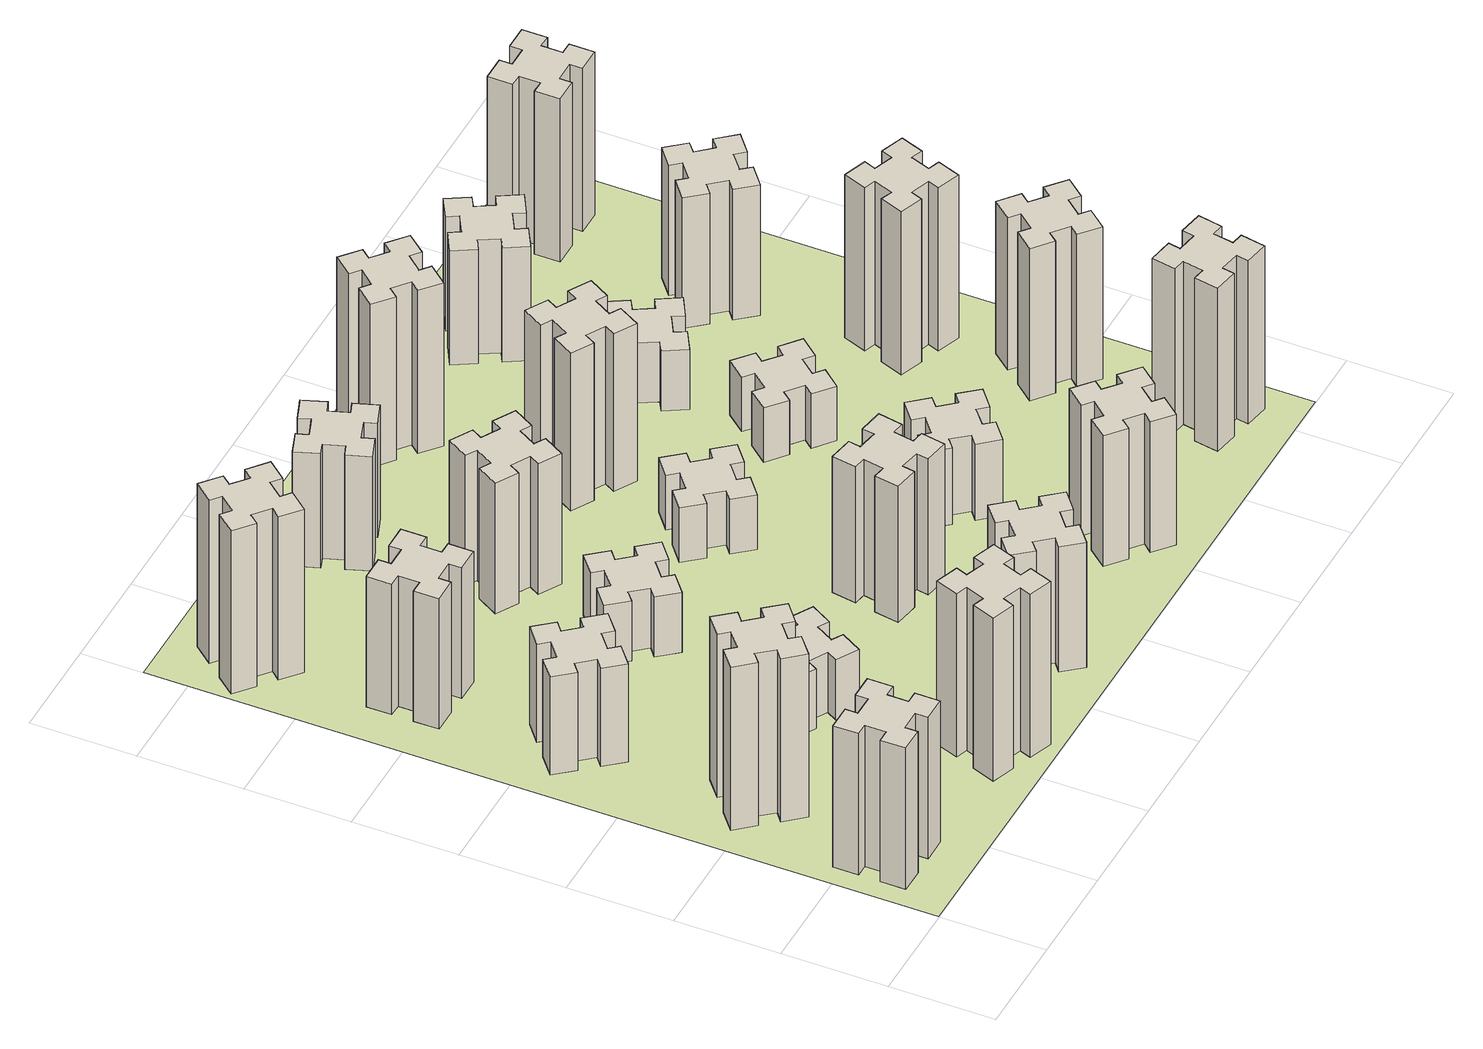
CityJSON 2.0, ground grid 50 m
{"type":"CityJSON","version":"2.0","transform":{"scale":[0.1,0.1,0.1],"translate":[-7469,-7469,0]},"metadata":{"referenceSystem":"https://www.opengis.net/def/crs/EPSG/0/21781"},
"CityObjects":{
"building1":{"type":"Building","attributes":{"class":"1000","function":"1000","usage":"1000","yearOfConstruction":2016,"roofType":"1000","measuredHeight":78,"storeysAboveGround":30,"storeysBelowGround":0},"geometry":[{"type":"Solid","lod":"1","boundaries":[[[[0,1,2,3,4,5,6,7,8,9,10,11,12,13,14,15,16,17,18,19]],[[17,16,20,21]],[[16,15,22,20]],[[15,14,23,22]],[[14,13,24,23]],[[13,12,25,24]],[[12,11,26,25]],[[11,10,27,26]],[[10,9,28,27]],[[9,8,29,28]],[[8,7,30,29]],[[7,6,31,30]],[[6,5,32,31]],[[5,4,33,32]],[[4,3,34,33]],[[3,2,35,34]],[[2,1,36,35]],[[1,0,37,36]],[[0,19,38,37]],[[19,18,39,38]],[[18,17,21,39]],[[24,25,26,27,28,29,30,31,32,33,34,35,36,37,38,39,21,20,22,23]]]]}]},
"building2":{"type":"Building","attributes":{"class":"1000","function":"1000","usage":"1000","yearOfConstruction":2016,"roofType":"1000","measuredHeight":90,"storeysAboveGround":30,"storeysBelowGround":0},"geometry":[{"type":"Solid","lod":"1","boundaries":[[[[40,41,42,43,44,45,46,47,48,49,50,51,52,53,54,55,56,57,58,59]],[[57,56,60,61]],[[56,55,62,60]],[[55,54,63,62]],[[54,53,64,63]],[[53,52,65,64]],[[52,51,66,65]],[[51,50,67,66]],[[50,49,68,67]],[[49,48,69,68]],[[48,47,70,69]],[[47,46,71,70]],[[46,45,72,71]],[[45,44,73,72]],[[44,43,74,73]],[[43,42,75,74]],[[42,41,76,75]],[[41,40,77,76]],[[40,59,78,77]],[[59,58,79,78]],[[58,57,61,79]],[[64,65,66,67,68,69,70,71,72,73,74,75,76,77,78,79,61,60,62,63]]]]}]},
"building3":{"type":"Building","attributes":{"class":"1000","function":"1000","usage":"1000","yearOfConstruction":2016,"roofType":"1000","measuredHeight":54,"storeysAboveGround":30,"storeysBelowGround":0},"geometry":[{"type":"Solid","lod":"1","boundaries":[[[[80,81,82,83,84,85,86,87,88,89,90,91,92,93,94,95,96,97,98,99]],[[97,96,100,101]],[[96,95,102,100]],[[95,94,103,102]],[[94,93,104,103]],[[93,92,105,104]],[[92,91,106,105]],[[91,90,107,106]],[[90,89,108,107]],[[89,88,109,108]],[[88,87,110,109]],[[87,86,111,110]],[[86,85,112,111]],[[85,84,113,112]],[[84,83,114,113]],[[83,82,115,114]],[[82,81,116,115]],[[81,80,117,116]],[[80,99,118,117]],[[99,98,119,118]],[[98,97,101,119]],[[104,105,106,107,108,109,110,111,112,113,114,115,116,117,118,119,101,100,102,103]]]]}]},
"building4":{"type":"Building","attributes":{"class":"1000","function":"1000","usage":"1000","yearOfConstruction":2016,"roofType":"1000","measuredHeight":72,"storeysAboveGround":30,"storeysBelowGround":0},"geometry":[{"type":"Solid","lod":"1","boundaries":[[[[120,121,122,123,124,125,126,127,128,129,130,131,132,133,134,135,136,137,138,139]],[[137,136,140,141]],[[136,135,142,140]],[[135,134,143,142]],[[134,133,144,143]],[[133,132,145,144]],[[132,131,146,145]],[[131,130,147,146]],[[130,129,148,147]],[[129,128,149,148]],[[128,127,150,149]],[[127,126,151,150]],[[126,125,152,151]],[[125,124,153,152]],[[124,123,154,153]],[[123,122,155,154]],[[122,121,156,155]],[[121,120,157,156]],[[120,139,158,157]],[[139,138,159,158]],[[138,137,141,159]],[[144,145,146,147,148,149,150,151,152,153,154,155,156,157,158,159,141,140,142,143]]]]}]},
"building5":{"type":"Building","attributes":{"class":"1000","function":"1000","usage":"1000","yearOfConstruction":2016,"roofType":"1000","measuredHeight":90,"storeysAboveGround":30,"storeysBelowGround":0},"geometry":[{"type":"Solid","lod":"1","boundaries":[[[[160,161,162,163,164,165,166,167,168,169,170,171,172,173,174,175,176,177,178,179]],[[177,176,180,181]],[[176,175,182,180]],[[175,174,183,182]],[[174,173,184,183]],[[173,172,185,184]],[[172,171,186,185]],[[171,170,187,186]],[[170,169,188,187]],[[169,168,189,188]],[[168,167,190,189]],[[167,166,191,190]],[[166,165,192,191]],[[165,164,193,192]],[[164,163,194,193]],[[163,162,195,194]],[[162,161,196,195]],[[161,160,197,196]],[[160,179,198,197]],[[179,178,199,198]],[[178,177,181,199]],[[184,185,186,187,188,189,190,191,192,193,194,195,196,197,198,199,181,180,182,183]]]]}]},
"building6":{"type":"Building","attributes":{"class":"1000","function":"1000","usage":"1000","yearOfConstruction":2016,"roofType":"1000","measuredHeight":90,"storeysAboveGround":30,"storeysBelowGround":0},"geometry":[{"type":"Solid","lod":"1","boundaries":[[[[200,201,202,203,204,205,206,207,208,209,210,211,212,213,214,215,216,217,218,219]],[[217,216,220,221]],[[216,215,222,220]],[[215,214,223,222]],[[214,213,224,223]],[[213,212,225,224]],[[212,211,226,225]],[[211,210,227,226]],[[210,209,228,227]],[[209,208,229,228]],[[208,207,230,229]],[[207,206,231,230]],[[206,205,232,231]],[[205,204,233,232]],[[204,203,234,233]],[[203,202,235,234]],[[202,201,236,235]],[[201,200,237,236]],[[200,219,238,237]],[[219,218,239,238]],[[218,217,221,239]],[[224,225,226,227,228,229,230,231,232,233,234,235,236,237,238,239,221,220,222,223]]]]}]},
"building7":{"type":"Building","attributes":{"class":"1000","function":"1000","usage":"1000","yearOfConstruction":2016,"roofType":"1000","measuredHeight":33,"storeysAboveGround":30,"storeysBelowGround":0},"geometry":[{"type":"Solid","lod":"1","boundaries":[[[[240,241,242,243,244,245,246,247,248,249,250,251,252,253,254,255,256,257,258,259]],[[257,256,260,261]],[[256,255,262,260]],[[255,254,263,262]],[[254,253,264,263]],[[253,252,265,264]],[[252,251,266,265]],[[251,250,267,266]],[[250,249,268,267]],[[249,248,269,268]],[[248,247,270,269]],[[247,246,271,270]],[[246,245,272,271]],[[245,244,273,272]],[[244,243,274,273]],[[243,242,275,274]],[[242,241,276,275]],[[241,240,277,276]],[[240,259,278,277]],[[259,258,279,278]],[[258,257,261,279]],[[264,265,266,267,268,269,270,271,272,273,274,275,276,277,278,279,261,260,262,263]]]]}]},
"building8":{"type":"Building","attributes":{"class":"1000","function":"1000","usage":"1000","yearOfConstruction":2016,"roofType":"1000","measuredHeight":33,"storeysAboveGround":30,"storeysBelowGround":0},"geometry":[{"type":"Solid","lod":"1","boundaries":[[[[280,281,282,283,284,285,286,287,288,289,290,291,292,293,294,295,296,297,298,299]],[[297,296,300,301]],[[296,295,302,300]],[[295,294,303,302]],[[294,293,304,303]],[[293,292,305,304]],[[292,291,306,305]],[[291,290,307,306]],[[290,289,308,307]],[[289,288,309,308]],[[288,287,310,309]],[[287,286,311,310]],[[286,285,312,311]],[[285,284,313,312]],[[284,283,314,313]],[[283,282,315,314]],[[282,281,316,315]],[[281,280,317,316]],[[280,299,318,317]],[[299,298,319,318]],[[298,297,301,319]],[[304,305,306,307,308,309,310,311,312,313,314,315,316,317,318,319,301,300,302,303]]]]}]},
"building9":{"type":"Building","attributes":{"class":"1000","function":"1000","usage":"1000","yearOfConstruction":2016,"roofType":"1000","measuredHeight":69,"storeysAboveGround":30,"storeysBelowGround":0},"geometry":[{"type":"Solid","lod":"1","boundaries":[[[[320,321,322,323,324,325,326,327,328,329,330,331,332,333,334,335,336,337,338,339]],[[337,336,340,341]],[[336,335,342,340]],[[335,334,343,342]],[[334,333,344,343]],[[333,332,345,344]],[[332,331,346,345]],[[331,330,347,346]],[[330,329,348,347]],[[329,328,349,348]],[[328,327,350,349]],[[327,326,351,350]],[[326,325,352,351]],[[325,324,353,352]],[[324,323,354,353]],[[323,322,355,354]],[[322,321,356,355]],[[321,320,357,356]],[[320,339,358,357]],[[339,338,359,358]],[[338,337,341,359]],[[344,345,346,347,348,349,350,351,352,353,354,355,356,357,358,359,341,340,342,343]]]]}]},
"building10":{"type":"Building","attributes":{"class":"1000","function":"1000","usage":"1000","yearOfConstruction":2016,"roofType":"1000","measuredHeight":72,"storeysAboveGround":30,"storeysBelowGround":0},"geometry":[{"type":"Solid","lod":"1","boundaries":[[[[360,361,362,363,364,365,366,367,368,369,370,371,372,373,374,375,376,377,378,379]],[[377,376,380,381]],[[376,375,382,380]],[[375,374,383,382]],[[374,373,384,383]],[[373,372,385,384]],[[372,371,386,385]],[[371,370,387,386]],[[370,369,388,387]],[[369,368,389,388]],[[368,367,390,389]],[[367,366,391,390]],[[366,365,392,391]],[[365,364,393,392]],[[364,363,394,393]],[[363,362,395,394]],[[362,361,396,395]],[[361,360,397,396]],[[360,379,398,397]],[[379,378,399,398]],[[378,377,381,399]],[[384,385,386,387,388,389,390,391,392,393,394,395,396,397,398,399,381,380,382,383]]]]}]},
"building11":{"type":"Building","attributes":{"class":"1000","function":"1000","usage":"1000","yearOfConstruction":2016,"roofType":"1000","measuredHeight":63,"storeysAboveGround":30,"storeysBelowGround":0},"geometry":[{"type":"Solid","lod":"1","boundaries":[[[[400,401,402,403,404,405,406,407,408,409,410,411,412,413,414,415,416,417,418,419]],[[417,416,420,421]],[[416,415,422,420]],[[415,414,423,422]],[[414,413,424,423]],[[413,412,425,424]],[[412,411,426,425]],[[411,410,427,426]],[[410,409,428,427]],[[409,408,429,428]],[[408,407,430,429]],[[407,406,431,430]],[[406,405,432,431]],[[405,404,433,432]],[[404,403,434,433]],[[403,402,435,434]],[[402,401,436,435]],[[401,400,437,436]],[[400,419,438,437]],[[419,418,439,438]],[[418,417,421,439]],[[424,425,426,427,428,429,430,431,432,433,434,435,436,437,438,439,421,420,422,423]]]]}]},
"building12":{"type":"Building","attributes":{"class":"1000","function":"1000","usage":"1000","yearOfConstruction":2016,"roofType":"1000","measuredHeight":75,"storeysAboveGround":30,"storeysBelowGround":0},"geometry":[{"type":"Solid","lod":"1","boundaries":[[[[440,441,442,443,444,445,446,447,448,449,450,451,452,453,454,455,456,457,458,459]],[[457,456,460,461]],[[456,455,462,460]],[[455,454,463,462]],[[454,453,464,463]],[[453,452,465,464]],[[452,451,466,465]],[[451,450,467,466]],[[450,449,468,467]],[[449,448,469,468]],[[448,447,470,469]],[[447,446,471,470]],[[446,445,472,471]],[[445,444,473,472]],[[444,443,474,473]],[[443,442,475,474]],[[442,441,476,475]],[[441,440,477,476]],[[440,459,478,477]],[[459,458,479,478]],[[458,457,461,479]],[[464,465,466,467,468,469,470,471,472,473,474,475,476,477,478,479,461,460,462,463]]]]}]},
"building13":{"type":"Building","attributes":{"class":"1000","function":"1000","usage":"1000","yearOfConstruction":2016,"roofType":"1000","measuredHeight":30,"storeysAboveGround":30,"storeysBelowGround":0},"geometry":[{"type":"Solid","lod":"1","boundaries":[[[[480,481,482,483,484,485,486,487,488,489,490,491,492,493,494,495,496,497,498,499]],[[497,496,500,501]],[[496,495,502,500]],[[495,494,503,502]],[[494,493,504,503]],[[493,492,505,504]],[[492,491,506,505]],[[491,490,507,506]],[[490,489,508,507]],[[489,488,509,508]],[[488,487,510,509]],[[487,486,511,510]],[[486,485,512,511]],[[485,484,513,512]],[[484,483,514,513]],[[483,482,515,514]],[[482,481,516,515]],[[481,480,517,516]],[[480,499,518,517]],[[499,498,519,518]],[[498,497,501,519]],[[504,505,506,507,508,509,510,511,512,513,514,515,516,517,518,519,501,500,502,503]]]]}]},
"building14":{"type":"Building","attributes":{"class":"1000","function":"1000","usage":"1000","yearOfConstruction":2016,"roofType":"1000","measuredHeight":72,"storeysAboveGround":30,"storeysBelowGround":0},"geometry":[{"type":"Solid","lod":"1","boundaries":[[[[520,521,522,523,524,525,526,527,528,529,530,531,532,533,534,535,536,537,538,539]],[[537,536,540,541]],[[536,535,542,540]],[[535,534,543,542]],[[534,533,544,543]],[[533,532,545,544]],[[532,531,546,545]],[[531,530,547,546]],[[530,529,548,547]],[[529,528,549,548]],[[528,527,550,549]],[[527,526,551,550]],[[526,525,552,551]],[[525,524,553,552]],[[524,523,554,553]],[[523,522,555,554]],[[522,521,556,555]],[[521,520,557,556]],[[520,539,558,557]],[[539,538,559,558]],[[538,537,541,559]],[[544,545,546,547,548,549,550,551,552,553,554,555,556,557,558,559,541,540,542,543]]]]}]},
"building15":{"type":"Building","attributes":{"class":"1000","function":"1000","usage":"1000","yearOfConstruction":2016,"roofType":"1000","measuredHeight":87,"storeysAboveGround":30,"storeysBelowGround":0},"geometry":[{"type":"Solid","lod":"1","boundaries":[[[[560,561,562,563,564,565,566,567,568,569,570,571,572,573,574,575,576,577,578,579]],[[577,576,580,581]],[[576,575,582,580]],[[575,574,583,582]],[[574,573,584,583]],[[573,572,585,584]],[[572,571,586,585]],[[571,570,587,586]],[[570,569,588,587]],[[569,568,589,588]],[[568,567,590,589]],[[567,566,591,590]],[[566,565,592,591]],[[565,564,593,592]],[[564,563,594,593]],[[563,562,595,594]],[[562,561,596,595]],[[561,560,597,596]],[[560,579,598,597]],[[579,578,599,598]],[[578,577,581,599]],[[584,585,586,587,588,589,590,591,592,593,594,595,596,597,598,599,581,580,582,583]]]]}]},
"building16":{"type":"Building","attributes":{"class":"1000","function":"1000","usage":"1000","yearOfConstruction":2016,"roofType":"1000","measuredHeight":42,"storeysAboveGround":30,"storeysBelowGround":0},"geometry":[{"type":"Solid","lod":"1","boundaries":[[[[600,601,602,603,604,605,606,607,608,609,610,611,612,613,614,615,616,617,618,619]],[[617,616,620,621]],[[616,615,622,620]],[[615,614,623,622]],[[614,613,624,623]],[[613,612,625,624]],[[612,611,626,625]],[[611,610,627,626]],[[610,609,628,627]],[[609,608,629,628]],[[608,607,630,629]],[[607,606,631,630]],[[606,605,632,631]],[[605,604,633,632]],[[604,603,634,633]],[[603,602,635,634]],[[602,601,636,635]],[[601,600,637,636]],[[600,619,638,637]],[[619,618,639,638]],[[618,617,621,639]],[[624,625,626,627,628,629,630,631,632,633,634,635,636,637,638,639,621,620,622,623]]]]}]},
"building17":{"type":"Building","attributes":{"class":"1000","function":"1000","usage":"1000","yearOfConstruction":2016,"roofType":"1000","measuredHeight":90,"storeysAboveGround":30,"storeysBelowGround":0},"geometry":[{"type":"Solid","lod":"1","boundaries":[[[[640,641,642,643,644,645,646,647,648,649,650,651,652,653,654,655,656,657,658,659]],[[657,656,660,661]],[[656,655,662,660]],[[655,654,663,662]],[[654,653,664,663]],[[653,652,665,664]],[[652,651,666,665]],[[651,650,667,666]],[[650,649,668,667]],[[649,648,669,668]],[[648,647,670,669]],[[647,646,671,670]],[[646,645,672,671]],[[645,644,673,672]],[[644,643,674,673]],[[643,642,675,674]],[[642,641,676,675]],[[641,640,677,676]],[[640,659,678,677]],[[659,658,679,678]],[[658,657,661,679]],[[664,665,666,667,668,669,670,671,672,673,674,675,676,677,678,679,661,660,662,663]]]]}]},
"building18":{"type":"Building","attributes":{"class":"1000","function":"1000","usage":"1000","yearOfConstruction":2016,"roofType":"1000","measuredHeight":30,"storeysAboveGround":30,"storeysBelowGround":0},"geometry":[{"type":"Solid","lod":"1","boundaries":[[[[680,681,682,683,684,685,686,687,688,689,690,691,692,693,694,695,696,697,698,699]],[[697,696,700,701]],[[696,695,702,700]],[[695,694,703,702]],[[694,693,704,703]],[[693,692,705,704]],[[692,691,706,705]],[[691,690,707,706]],[[690,689,708,707]],[[689,688,709,708]],[[688,687,710,709]],[[687,686,711,710]],[[686,685,712,711]],[[685,684,713,712]],[[684,683,714,713]],[[683,682,715,714]],[[682,681,716,715]],[[681,680,717,716]],[[680,699,718,717]],[[699,698,719,718]],[[698,697,701,719]],[[704,705,706,707,708,709,710,711,712,713,714,715,716,717,718,719,701,700,702,703]]]]}]},
"building19":{"type":"Building","attributes":{"class":"1000","function":"1000","usage":"1000","yearOfConstruction":2016,"roofType":"1000","measuredHeight":33,"storeysAboveGround":30,"storeysBelowGround":0},"geometry":[{"type":"Solid","lod":"1","boundaries":[[[[720,721,722,723,724,725,726,727,728,729,730,731,732,733,734,735,736,737,738,739]],[[737,736,740,741]],[[736,735,742,740]],[[735,734,743,742]],[[734,733,744,743]],[[733,732,745,744]],[[732,731,746,745]],[[731,730,747,746]],[[730,729,748,747]],[[729,728,749,748]],[[728,727,750,749]],[[727,726,751,750]],[[726,725,752,751]],[[725,724,753,752]],[[724,723,754,753]],[[723,722,755,754]],[[722,721,756,755]],[[721,720,757,756]],[[720,739,758,757]],[[739,738,759,758]],[[738,737,741,759]],[[744,745,746,747,748,749,750,751,752,753,754,755,756,757,758,759,741,740,742,743]]]]}]},
"building20":{"type":"Building","attributes":{"class":"1000","function":"1000","usage":"1000","yearOfConstruction":2016,"roofType":"1000","measuredHeight":90,"storeysAboveGround":30,"storeysBelowGround":0},"geometry":[{"type":"Solid","lod":"1","boundaries":[[[[760,761,762,763,764,765,766,767,768,769,770,771,772,773,774,775,776,777,778,779]],[[777,776,780,781]],[[776,775,782,780]],[[775,774,783,782]],[[774,773,784,783]],[[773,772,785,784]],[[772,771,786,785]],[[771,770,787,786]],[[770,769,788,787]],[[769,768,789,788]],[[768,767,790,789]],[[767,766,791,790]],[[766,765,792,791]],[[765,764,793,792]],[[764,763,794,793]],[[763,762,795,794]],[[762,761,796,795]],[[761,760,797,796]],[[760,779,798,797]],[[779,778,799,798]],[[778,777,781,799]],[[784,785,786,787,788,789,790,791,792,793,794,795,796,797,798,799,781,780,782,783]]]]}]},
"building21":{"type":"Building","attributes":{"class":"1000","function":"1000","usage":"1000","yearOfConstruction":2016,"roofType":"1000","measuredHeight":63,"storeysAboveGround":30,"storeysBelowGround":0},"geometry":[{"type":"Solid","lod":"1","boundaries":[[[[800,801,802,803,804,805,806,807,808,809,810,811,812,813,814,815,816,817,818,819]],[[817,816,820,821]],[[816,815,822,820]],[[815,814,823,822]],[[814,813,824,823]],[[813,812,825,824]],[[812,811,826,825]],[[811,810,827,826]],[[810,809,828,827]],[[809,808,829,828]],[[808,807,830,829]],[[807,806,831,830]],[[806,805,832,831]],[[805,804,833,832]],[[804,803,834,833]],[[803,802,835,834]],[[802,801,836,835]],[[801,800,837,836]],[[800,819,838,837]],[[819,818,839,838]],[[818,817,821,839]],[[824,825,826,827,828,829,830,831,832,833,834,835,836,837,838,839,821,820,822,823]]]]}]},
"building22":{"type":"Building","attributes":{"class":"1000","function":"1000","usage":"1000","yearOfConstruction":2016,"roofType":"1000","measuredHeight":84,"storeysAboveGround":30,"storeysBelowGround":0},"geometry":[{"type":"Solid","lod":"1","boundaries":[[[[840,841,842,843,844,845,846,847,848,849,850,851,852,853,854,855,856,857,858,859]],[[857,856,860,861]],[[856,855,862,860]],[[855,854,863,862]],[[854,853,864,863]],[[853,852,865,864]],[[852,851,866,865]],[[851,850,867,866]],[[850,849,868,867]],[[849,848,869,868]],[[848,847,870,869]],[[847,846,871,870]],[[846,845,872,871]],[[845,844,873,872]],[[844,843,874,873]],[[843,842,875,874]],[[842,841,876,875]],[[841,840,877,876]],[[840,859,878,877]],[[859,858,879,878]],[[858,857,861,879]],[[864,865,866,867,868,869,870,871,872,873,874,875,876,877,878,879,861,860,862,863]]]]}]},
"building23":{"type":"Building","attributes":{"class":"1000","function":"1000","usage":"1000","yearOfConstruction":2016,"roofType":"1000","measuredHeight":90,"storeysAboveGround":30,"storeysBelowGround":0},"geometry":[{"type":"Solid","lod":"1","boundaries":[[[[880,881,882,883,884,885,886,887,888,889,890,891,892,893,894,895,896,897,898,899]],[[897,896,900,901]],[[896,895,902,900]],[[895,894,903,902]],[[894,893,904,903]],[[893,892,905,904]],[[892,891,906,905]],[[891,890,907,906]],[[890,889,908,907]],[[889,888,909,908]],[[888,887,910,909]],[[887,886,911,910]],[[886,885,912,911]],[[885,884,913,912]],[[884,883,914,913]],[[883,882,915,914]],[[882,881,916,915]],[[881,880,917,916]],[[880,899,918,917]],[[899,898,919,918]],[[898,897,901,919]],[[904,905,906,907,908,909,910,911,912,913,914,915,916,917,918,919,901,900,902,903]]]]}]},
"building24":{"type":"Building","attributes":{"class":"1000","function":"1000","usage":"1000","yearOfConstruction":2016,"roofType":"1000","measuredHeight":72,"storeysAboveGround":30,"storeysBelowGround":0},"geometry":[{"type":"Solid","lod":"1","boundaries":[[[[920,921,922,923,924,925,926,927,928,929,930,931,932,933,934,935,936,937,938,939]],[[937,936,940,941]],[[936,935,942,940]],[[935,934,943,942]],[[934,933,944,943]],[[933,932,945,944]],[[932,931,946,945]],[[931,930,947,946]],[[930,929,948,947]],[[929,928,949,948]],[[928,927,950,949]],[[927,926,951,950]],[[926,925,952,951]],[[925,924,953,952]],[[924,923,954,953]],[[923,922,955,954]],[[922,921,956,955]],[[921,920,957,956]],[[920,939,958,957]],[[939,938,959,958]],[[938,937,941,959]],[[944,945,946,947,948,949,950,951,952,953,954,955,956,957,958,959,941,940,942,943]]]]}]},
"building25":{"type":"Building","attributes":{"class":"1000","function":"1000","usage":"1000","yearOfConstruction":2016,"roofType":"1000","measuredHeight":90,"storeysAboveGround":30,"storeysBelowGround":0},"geometry":[{"type":"Solid","lod":"1","boundaries":[[[[960,961,962,963,964,965,966,967,968,969,970,971,972,973,974,975,976,977,978,979]],[[977,976,980,981]],[[976,975,982,980]],[[975,974,983,982]],[[974,973,984,983]],[[973,972,985,984]],[[972,971,986,985]],[[971,970,987,986]],[[970,969,988,987]],[[969,968,989,988]],[[968,967,990,989]],[[967,966,991,990]],[[966,965,992,991]],[[965,964,993,992]],[[964,963,994,993]],[[963,962,995,994]],[[962,961,996,995]],[[961,960,997,996]],[[960,979,998,997]],[[979,978,999,998]],[[978,977,981,999]],[[984,985,986,987,988,989,990,991,992,993,994,995,996,997,998,999,981,980,982,983]]]]}]},
"landuse1":{"type":"LandUse","attributes":{"name":"plot1","function":"1010"},"geometry":[{"type":"MultiSurface","lod":"1","boundaries":[[[1000,1001,1002,1003]]]}]}
},
"vertices":[
[165,425,0],[165,325,0],[105,325,0],[105,205,0],[225,205,0],[225,265,0],[325,265,0],[325,205,0],[445,205,0],[445,325,0],[385,325,0],[385,425,0],[445,425,0],[445,545,0],[325,545,0],[325,485,0],[225,485,0],[225,545,0],[105,545,0],[105,425,0],[225,485,780],[225,545,780],[325,485,780],[325,545,780],[445,545,780],[445,425,780],[385,425,780],[385,325,780],[445,325,780],[445,205,780],[325,205,780],[325,265,780],[225,265,780],[225,205,780],[105,205,780],[105,325,780],[165,325,780],[165,425,780],[105,425,780],[105,545,780],
[492,1048,0],[427,1124,0],[473,1163,0],[396,1255,0],[304,1178,0],[343,1132,0],[266,1067,0],[228,1113,0],[136,1036,0],[213,944,0],[259,983,0],[323,906,0],[277,868,0],[354,776,0],[446,853,0],[408,899,0],[484,963,0],[523,917,0],[615,994,0],[538,1086,0],[484,963,900],[523,917,900],[408,899,900],[446,853,900],[354,776,900],[277,868,900],[323,906,900],[259,983,900],[213,944,900],[136,1036,900],[228,1113,900],[266,1067,900],[343,1132,900],[304,1178,900],[396,1255,900],[473,1163,900],[427,1124,900],[492,1048,900],[538,1086,900],[615,994,900],
[492,1888,0],[427,1964,0],[473,2003,0],[396,2095,0],[304,2018,0],[343,1972,0],[266,1907,0],[228,1953,0],[136,1876,0],[213,1784,0],[259,1823,0],[323,1746,0],[277,1708,0],[354,1616,0],[446,1693,0],[408,1739,0],[484,1803,0],[523,1757,0],[615,1834,0],[538,1926,0],[484,1803,540],[523,1757,540],[408,1739,540],[446,1693,540],[354,1616,540],[277,1708,540],[323,1746,540],[259,1823,540],[213,1784,540],[136,1876,540],[228,1953,540],[266,1907,540],[343,1972,540],[304,2018,540],[396,2095,540],[473,2003,540],[427,1964,540],[492,1888,540],[538,1926,540],[615,1834,540],
[485,2545,0],[485,2645,0],[545,2645,0],[545,2765,0],[425,2765,0],[425,2705,0],[325,2705,0],[325,2765,0],[205,2765,0],[205,2645,0],[265,2645,0],[265,2545,0],[205,2545,0],[205,2425,0],[325,2425,0],[325,2485,0],[425,2485,0],[425,2425,0],[545,2425,0],[545,2545,0],[425,2485,720],[425,2425,720],[325,2485,720],[325,2425,720],[205,2425,720],[205,2545,720],[265,2545,720],[265,2645,720],[205,2645,720],[205,2765,720],[325,2765,720],[325,2705,720],[425,2705,720],[425,2765,720],[545,2765,720],[545,2645,720],[485,2645,720],[485,2545,720],[545,2545,720],[545,2425,720],
[1029,360,0],[995,266,0],[939,287,0],[897,174,0],[1010,133,0],[1031,189,0],[1125,155,0],[1104,99,0],[1217,57,0],[1258,170,0],[1202,191,0],[1236,285,0],[1292,264,0],[1333,377,0],[1220,418,0],[1200,362,0],[1106,396,0],[1127,452,0],[1014,493,0],[973,380,0],[1106,396,900],[1127,452,900],[1200,362,900],[1220,418,900],[1333,377,900],[1292,264,900],[1236,285,900],[1202,191,900],[1258,170,900],[1217,57,900],[1104,99,900],[1125,155,900],[1031,189,900],[1010,133,900],[897,174,900],[939,287,900],[995,266,900],[1029,360,900],[973,380,900],[1014,493,900],
[384,3387,0],[308,3452,0],[346,3498,0],[254,3575,0],[177,3483,0],[223,3444,0],[159,3368,0],[113,3406,0],[36,3314,0],[128,3237,0],[166,3283,0],[243,3219,0],[204,3173,0],[296,3096,0],[373,3188,0],[327,3226,0],[392,3303,0],[438,3264,0],[515,3356,0],[423,3433,0],[392,3303,900],[438,3264,900],[327,3226,900],[373,3188,900],[296,3096,900],[204,3173,900],[243,3219,900],[166,3283,900],[128,3237,900],[36,3314,900],[113,3406,900],[159,3368,900],[223,3444,900],[177,3483,900],[254,3575,900],[346,3498,900],[308,3452,900],[384,3387,900],[423,3433,900],[515,3356,900],
[1086,1017,0],[1136,1104,0],[1188,1074,0],[1248,1178,0],[1144,1238,0],[1114,1186,0],[1027,1236,0],[1057,1288,0],[953,1348,0],[893,1244,0],[945,1214,0],[895,1127,0],[843,1157,0],[783,1053,0],[887,993,0],[917,1045,0],[1004,995,0],[974,943,0],[1078,883,0],[1138,987,0],[1004,995,330],[974,943,330],[917,1045,330],[887,993,330],[783,1053,330],[843,1157,330],[895,1127,330],[945,1214,330],[893,1244,330],[953,1348,330],[1057,1288,330],[1027,1236,330],[1114,1186,330],[1144,1238,330],[1248,1178,330],[1188,1074,330],[1136,1104,330],[1086,1017,330],[1138,987,330],[1078,883,330],
[1083,2072,0],[1006,2007,0],[968,2053,0],[876,1976,0],[953,1884,0],[999,1923,0],[1063,1846,0],[1017,1808,0],[1094,1716,0],[1186,1793,0],[1148,1839,0],[1224,1903,0],[1263,1857,0],[1355,1934,0],[1278,2026,0],[1232,1988,0],[1167,2064,0],[1213,2103,0],[1136,2195,0],[1044,2118,0],[1167,2064,330],[1213,2103,330],[1232,1988,330],[1278,2026,330],[1355,1934,330],[1263,1857,330],[1224,1903,330],[1148,1839,330],[1186,1793,330],[1094,1716,330],[1017,1808,330],[1063,1846,330],[999,1923,330],[953,1884,330],[876,1976,330],[968,2053,330],[1006,2007,330],[1083,2072,330],[1044,2118,330],[1136,2195,330],
[1639,343,0],[1703,266,0],[1657,228,0],[1734,136,0],[1826,213,0],[1788,259,0],[1864,323,0],[1903,277,0],[1995,354,0],[1918,446,0],[1872,408,0],[1807,484,0],[1853,523,0],[1776,615,0],[1684,538,0],[1723,492,0],[1646,427,0],[1608,473,0],[1516,396,0],[1593,304,0],[1646,427,690],[1608,473,690],[1723,492,690],[1684,538,690],[1776,615,690],[1853,523,690],[1807,484,690],[1872,408,690],[1918,446,690],[1995,354,690],[1903,277,690],[1864,323,690],[1788,259,690],[1826,213,690],[1734,136,690],[1657,228,690],[1703,266,690],[1639,343,690],[1593,304,690],[1516,396,690],
[1314,2666,0],[1227,2716,0],[1257,2768,0],[1153,2828,0],[1093,2724,0],[1145,2694,0],[1095,2607,0],[1043,2637,0],[983,2533,0],[1087,2473,0],[1117,2525,0],[1204,2475,0],[1174,2423,0],[1278,2363,0],[1338,2467,0],[1286,2497,0],[1336,2584,0],[1388,2554,0],[1448,2658,0],[1344,2718,0],[1336,2584,720],[1388,2554,720],[1286,2497,720],[1338,2467,720],[1278,2363,720],[1174,2423,720],[1204,2475,720],[1117,2525,720],[1087,2473,720],[983,2533,720],[1043,2637,720],[1095,2607,720],[1145,2694,720],[1093,2724,720],[1153,2828,720],[1257,2768,720],[1227,2716,720],[1314,2666,720],[1344,2718,720],[1448,2658,720],
[1125,3456,0],[1031,3422,0],[1010,3478,0],[897,3437,0],[939,3324,0],[995,3345,0],[1029,3251,0],[973,3230,0],[1014,3117,0],[1127,3159,0],[1106,3215,0],[1200,3249,0],[1220,3193,0],[1333,3234,0],[1292,3347,0],[1236,3326,0],[1202,3420,0],[1258,3440,0],[1217,3553,0],[1104,3512,0],[1202,3420,630],[1258,3440,630],[1236,3326,630],[1292,3347,630],[1333,3234,630],[1220,3193,630],[1200,3249,630],[1106,3215,630],[1127,3159,630],[1014,3117,630],[973,3230,630],[1029,3251,630],[995,3345,630],[939,3324,630],[897,3437,630],[1010,3478,630],[1031,3422,630],[1125,3456,630],[1104,3512,630],[1217,3553,630],
[1955,1047,0],[1972,1145,0],[2031,1135,0],[2052,1253,0],[1934,1274,0],[1924,1215,0],[1825,1232,0],[1836,1291,0],[1717,1312,0],[1697,1194,0],[1756,1184,0],[1738,1085,0],[1679,1096,0],[1658,977,0],[1777,957,0],[1787,1016,0],[1885,998,0],[1875,939,0],[1993,918,0],[2014,1037,0],[1885,998,750],[1875,939,750],[1787,1016,750],[1777,957,750],[1658,977,750],[1679,1096,750],[1738,1085,750],[1756,1184,750],[1697,1194,750],[1717,1312,750],[1836,1291,750],[1825,1232,750],[1924,1215,750],[1934,1274,750],[2052,1253,750],[2031,1135,750],[1972,1145,750],[1955,1047,750],[2014,1037,750],[1993,918,750],
[1972,1988,0],[1907,2064,0],[1953,2103,0],[1876,2195,0],[1784,2118,0],[1823,2072,0],[1746,2007,0],[1708,2053,0],[1616,1976,0],[1693,1884,0],[1739,1923,0],[1803,1846,0],[1757,1808,0],[1834,1716,0],[1926,1793,0],[1888,1839,0],[1964,1903,0],[2003,1857,0],[2095,1934,0],[2018,2026,0],[1964,1903,300],[2003,1857,300],[1888,1839,300],[1926,1793,300],[1834,1716,300],[1757,1808,300],[1803,1846,300],[1739,1923,300],[1693,1884,300],[1616,1976,300],[1708,2053,300],[1746,2007,300],[1823,2072,300],[1784,2118,300],[1876,2195,300],[1953,2103,300],[1907,2064,300],[1972,1988,300],[2018,2026,300],[2095,1934,300],
[2486,323,0],[2563,259,0],[2524,213,0],[2616,136,0],[2693,228,0],[2647,266,0],[2712,343,0],[2758,304,0],[2835,396,0],[2743,473,0],[2704,427,0],[2628,492,0],[2666,538,0],[2574,615,0],[2497,523,0],[2543,484,0],[2479,408,0],[2433,446,0],[2356,354,0],[2448,277,0],[2479,408,720],[2433,446,720],[2543,484,720],[2497,523,720],[2574,615,720],[2666,538,720],[2628,492,720],[2704,427,720],[2743,473,720],[2835,396,720],[2758,304,720],[2712,343,720],[2647,266,720],[2693,228,720],[2616,136,720],[2524,213,720],[2563,259,720],[2486,323,720],[2448,277,720],[2356,354,720],
[2026,2497,0],[2076,2584,0],[2128,2554,0],[2188,2658,0],[2084,2718,0],[2054,2666,0],[1967,2716,0],[1997,2768,0],[1893,2828,0],[1833,2724,0],[1885,2694,0],[1835,2607,0],[1783,2637,0],[1723,2533,0],[1827,2473,0],[1857,2525,0],[1944,2475,0],[1914,2423,0],[2018,2363,0],[2078,2467,0],[1944,2475,870],[1914,2423,870],[1857,2525,870],[1827,2473,870],[1723,2533,870],[1783,2637,870],[1835,2607,870],[1885,2694,870],[1833,2724,870],[1893,2828,870],[1997,2768,870],[1967,2716,870],[2054,2666,870],[2084,2718,870],[2188,2658,870],[2128,2554,870],[2076,2584,870],[2026,2497,870],[2078,2467,870],[2018,2363,870],
[2463,1232,0],[2386,1167,0],[2348,1213,0],[2256,1136,0],[2333,1044,0],[2379,1083,0],[2443,1006,0],[2397,968,0],[2474,876,0],[2566,953,0],[2528,999,0],[2604,1063,0],[2643,1017,0],[2735,1094,0],[2658,1186,0],[2612,1148,0],[2547,1224,0],[2593,1263,0],[2516,1355,0],[2424,1278,0],[2547,1224,420],[2593,1263,420],[2612,1148,420],[2658,1186,420],[2735,1094,420],[2643,1017,420],[2604,1063,420],[2528,999,420],[2566,953,420],[2474,876,420],[2397,968,420],[2443,1006,420],[2379,1083,420],[2333,1044,420],[2256,1136,420],[2348,1213,420],[2386,1167,420],[2463,1232,420],[2424,1278,420],[2516,1355,420],
[1746,3383,0],[1823,3319,0],[1784,3273,0],[1876,3196,0],[1953,3288,0],[1907,3326,0],[1972,3403,0],[2018,3364,0],[2095,3456,0],[2003,3533,0],[1964,3487,0],[1888,3552,0],[1926,3598,0],[1834,3675,0],[1757,3583,0],[1803,3544,0],[1739,3468,0],[1693,3506,0],[1616,3414,0],[1708,3337,0],[1739,3468,900],[1693,3506,900],[1803,3544,900],[1757,3583,900],[1834,3675,900],[1926,3598,900],[1888,3552,900],[1964,3487,900],[2003,3533,900],[2095,3456,900],[2018,3364,900],[1972,3403,900],[1907,3326,900],[1953,3288,900],[1876,3196,900],[1784,3273,900],[1823,3319,900],[1746,3383,900],[1708,3337,900],[1616,3414,900],
[2704,2007,0],[2628,2072,0],[2666,2118,0],[2574,2195,0],[2497,2103,0],[2543,2064,0],[2479,1988,0],[2433,2026,0],[2356,1934,0],[2448,1857,0],[2486,1903,0],[2563,1839,0],[2524,1793,0],[2616,1716,0],[2693,1808,0],[2647,1846,0],[2712,1923,0],[2758,1884,0],[2835,1976,0],[2743,2053,0],[2712,1923,300],[2758,1884,300],[2647,1846,300],[2693,1808,300],[2616,1716,300],[2524,1793,300],[2563,1839,300],[2486,1903,300],[2448,1857,300],[2356,1934,300],[2433,2026,300],[2479,1988,300],[2543,2064,300],[2497,2103,300],[2574,2195,300],[2666,2118,300],[2628,2072,300],[2704,2007,300],[2743,2053,300],[2835,1976,300],
[2475,2584,0],[2525,2497,0],[2473,2467,0],[2533,2363,0],[2637,2423,0],[2607,2475,0],[2694,2525,0],[2724,2473,0],[2828,2533,0],[2768,2637,0],[2716,2607,0],[2666,2694,0],[2718,2724,0],[2658,2828,0],[2554,2768,0],[2584,2716,0],[2497,2666,0],[2467,2718,0],[2363,2658,0],[2423,2554,0],[2497,2666,330],[2467,2718,330],[2584,2716,330],[2554,2768,330],[2658,2828,330],[2718,2724,330],[2666,2694,330],[2716,2607,330],[2768,2637,330],[2828,2533,330],[2724,2473,330],[2694,2525,330],[2607,2475,330],[2637,2423,330],[2533,2363,330],[2473,2467,330],[2525,2497,330],[2475,2584,330],[2423,2554,330],[2363,2658,330],
[3504,475,0],[3405,492,0],[3416,551,0],[3297,572,0],[3277,454,0],[3336,444,0],[3318,345,0],[3259,356,0],[3238,237,0],[3357,217,0],[3367,276,0],[3465,258,0],[3455,199,0],[3573,178,0],[3594,297,0],[3535,307,0],[3552,405,0],[3611,395,0],[3632,513,0],[3514,534,0],[3552,405,900],[3611,395,900],[3535,307,900],[3594,297,900],[3573,178,900],[3455,199,900],[3465,258,900],[3367,276,900],[3357,217,900],[3238,237,900],[3259,356,900],[3318,345,900],[3336,444,900],[3277,454,900],[3297,572,900],[3416,551,900],[3405,492,900],[3504,475,900],[3514,534,900],[3632,513,900],
[2716,3347,0],[2666,3434,0],[2718,3464,0],[2658,3568,0],[2554,3508,0],[2584,3456,0],[2497,3406,0],[2467,3458,0],[2363,3398,0],[2423,3294,0],[2475,3324,0],[2525,3237,0],[2473,3207,0],[2533,3103,0],[2637,3163,0],[2607,3215,0],[2694,3265,0],[2724,3213,0],[2828,3273,0],[2768,3377,0],[2694,3265,630],[2724,3213,630],[2607,3215,630],[2637,3163,630],[2533,3103,630],[2473,3207,630],[2525,3237,630],[2475,3324,630],[2423,3294,630],[2363,3398,630],[2467,3458,630],[2497,3406,630],[2584,3456,630],[2554,3508,630],[2658,3568,630],[2718,3464,630],[2666,3434,630],[2716,3347,630],[2768,3377,630],[2828,3273,630],
[3487,1006,0],[3552,1083,0],[3598,1044,0],[3675,1136,0],[3583,1213,0],[3544,1167,0],[3468,1232,0],[3506,1278,0],[3414,1355,0],[3337,1263,0],[3383,1224,0],[3319,1148,0],[3273,1186,0],[3196,1094,0],[3288,1017,0],[3326,1063,0],[3403,999,0],[3364,953,0],[3456,876,0],[3533,968,0],[3403,999,840],[3364,953,840],[3326,1063,840],[3288,1017,840],[3196,1094,840],[3273,1186,840],[3319,1148,840],[3383,1224,840],[3337,1263,840],[3414,1355,840],[3506,1278,840],[3468,1232,840],[3544,1167,840],[3583,1213,840],[3675,1136,840],[3598,1044,840],[3552,1083,840],[3487,1006,840],[3533,968,840],[3456,876,840],
[3420,1842,0],[3326,1876,0],[3347,1932,0],[3234,1973,0],[3193,1860,0],[3249,1840,0],[3215,1746,0],[3159,1767,0],[3117,1654,0],[3230,1613,0],[3251,1669,0],[3345,1635,0],[3324,1579,0],[3437,1537,0],[3478,1650,0],[3422,1671,0],[3456,1765,0],[3512,1744,0],[3553,1857,0],[3440,1898,0],[3456,1765,900],[3512,1744,900],[3422,1671,900],[3478,1650,900],[3437,1537,900],[3324,1579,900],[3345,1635,900],[3251,1669,900],[3230,1613,900],[3117,1654,900],[3159,1767,900],[3215,1746,900],[3249,1840,900],[3193,1860,900],[3234,1973,900],[3347,1932,900],[3326,1876,900],[3420,1842,900],[3440,1898,900],[3553,1857,900],
[3119,2563,0],[3183,2486,0],[3137,2448,0],[3214,2356,0],[3306,2433,0],[3268,2479,0],[3344,2543,0],[3383,2497,0],[3475,2574,0],[3398,2666,0],[3352,2628,0],[3287,2704,0],[3333,2743,0],[3256,2835,0],[3164,2758,0],[3203,2712,0],[3126,2647,0],[3088,2693,0],[2996,2616,0],[3073,2524,0],[3126,2647,720],[3088,2693,720],[3203,2712,720],[3164,2758,720],[3256,2835,720],[3333,2743,720],[3287,2704,720],[3352,2628,720],[3398,2666,720],[3475,2574,720],[3383,2497,720],[3344,2543,720],[3268,2479,720],[3306,2433,720],[3214,2356,720],[3137,2448,720],[3183,2486,720],[3119,2563,720],[3073,2524,720],[2996,2616,720],
[3285,3325,0],[3385,3325,0],[3385,3265,0],[3505,3265,0],[3505,3385,0],[3445,3385,0],[3445,3485,0],[3505,3485,0],[3505,3605,0],[3385,3605,0],[3385,3545,0],[3285,3545,0],[3285,3605,0],[3165,3605,0],[3165,3485,0],[3225,3485,0],[3225,3385,0],[3165,3385,0],[3165,3265,0],[3285,3265,0],[3225,3385,900],[3165,3385,900],[3225,3485,900],[3165,3485,900],[3165,3605,900],[3285,3605,900],[3285,3545,900],[3385,3545,900],[3385,3605,900],[3505,3605,900],[3505,3485,900],[3445,3485,900],[3445,3385,900],[3505,3385,900],[3505,3265,900],[3385,3265,900],[3385,3325,900],[3285,3325,900],[3285,3265,900],[3165,3265,900],
[5,3705,0],[3705,3705,0],[3705,5,0],[5,5,0]
]}
